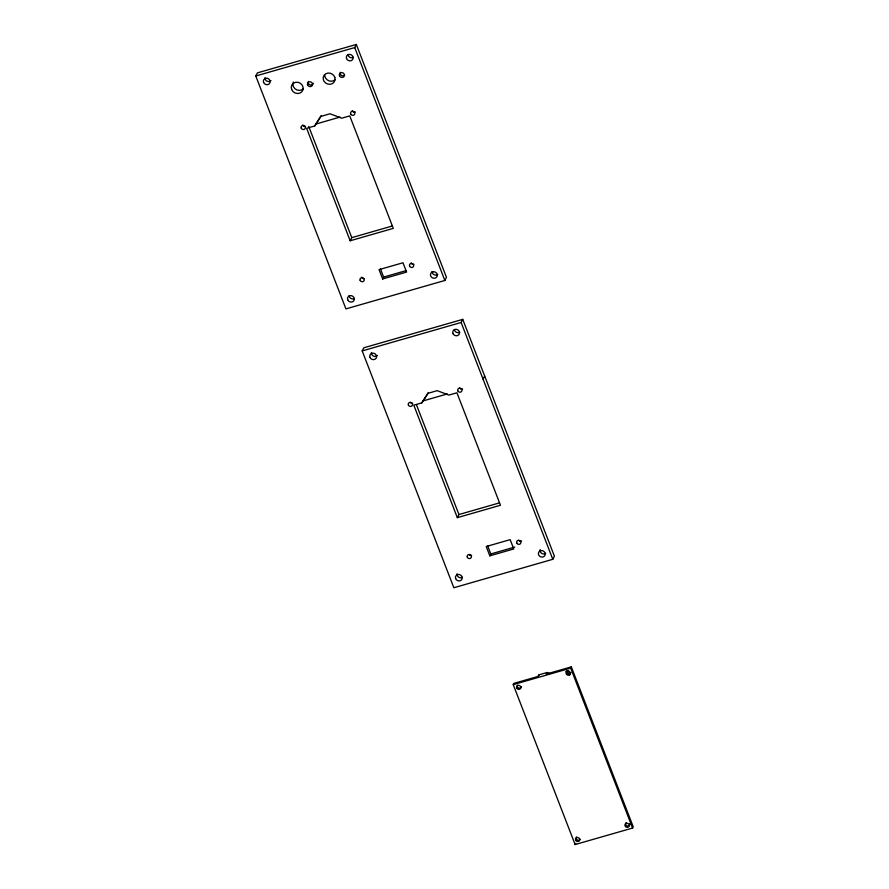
<?xml version="1.0" encoding="UTF-8"?>
<svg xmlns="http://www.w3.org/2000/svg" width="889" height="889" viewBox="0 0 889 889"><rect width="100%" height="100%" fill="white"/><g stroke="black" fill="none" stroke-linecap="round" stroke-linejoin="round"><path stroke-width="1.33" d="M255.776 75.998L257.399 72.876L356.322 44.45L446.467 277.346L444.856 280.468L345.932 308.894L255.776 75.998L354.711 47.573L356.322 44.45M314.673 125.982L320.918 116.403L330.041 113.781L341.709 118.204L349.755 115.892L393.294 228.384L350.166 240.775L306.627 128.294L314.673 125.982L321.196 115.592M350.166 240.775L351.777 237.652L392.293 226.006M382.659 278.957L406.595 272.078L402.984 262.766L379.047 269.645L382.659 278.957L383.626 277.079L406.229 270.589M362.19 350.922L363.801 347.788L462.736 319.362L554.403 556.181L552.791 559.303L453.857 587.74L362.19 350.922L461.124 322.485L462.736 319.362M421.842 402.861L428.087 393.282L437.21 390.66L448.878 395.083L456.924 392.771L500.463 505.263L457.335 517.654L413.796 405.173L421.842 402.861L428.365 392.471M483.071 379.203L484.683 376.08M457.335 517.654L458.946 514.531L499.462 502.885M489.828 555.836L513.764 548.957L510.153 539.645L486.227 546.524L489.828 555.836L490.795 553.958L514.731 547.079M547.046 672.517L546.235 674.084L571.316 666.872L633.224 826.792L632.568 828.048L575.127 844.55L513.231 684.63L513.875 683.385L538.245 676.385L539.045 674.818L547.046 672.517L549.635 673.506M566.782 674.162L568.482 670.851L569.982 674.729M513.231 684.63L570.671 668.128L571.316 666.872M575.127 844.55L575.772 843.305M537.656 676.951L539.045 674.818M315.639 124.104L340.098 117.07M422.808 400.983L447.278 393.949M565.871 671.606L568.482 670.851M354.711 47.573L444.856 280.468M461.124 322.485L552.791 559.303M570.671 668.128L632.568 828.048M380.47 268.934L383.626 277.079M487.639 545.813L490.795 553.958M308.739 126.46L351.777 237.652M416.408 404.628L458.946 514.531M354.5 298.482A3.467 3.178 27.3 0 1 349.121 295.793M413.93 264.289A2.167 1.978 27.3 0 1 411.185 262.922M355.4 111.992A2.167 1.978 27.3 0 1 352.244 110.625M305.572 126.349A2.167 1.978 27.3 0 1 302.827 124.982M353.333 57.263A3.467 3.178 27.3 0 1 347.955 54.585M271.012 80.577A3.467 3.178 27.3 0 1 265.011 77.587M363.923 278.59A2.167 1.978 27.3 0 1 361.723 277.135M437.788 274.412A3.467 3.178 27.3 0 1 432.454 273.145L432.154 272.334A3.467 3.178 27.3 0 1 432.076 271.489M303.438 88.644A6.079 5.556 27.3 0 1 293.381 82.032M335.031 79.788A6.079 5.556 27.3 0 1 325.618 78.121L324.996 76.732A6.079 5.556 27.3 0 1 324.763 75.254M344.665 75.132A2.6 2.378 27.3 0 1 340.365 72.298M313.306 83.199A2.6 2.378 27.3 0 1 310.039 84.9A2.6 2.378 27.3 0 1 308.45 81.477M580.206 839.238A2.167 1.978 27.3 0 1 577.139 839.905A2.167 1.978 27.3 0 1 576.617 836.882M629.745 823.558A2.167 1.978 27.3 0 1 625.945 825.048L625.7 824.559A2.167 1.978 27.3 0 1 626.134 822.614M521.465 686.586A2.167 1.978 27.3 0 1 518.754 688.008A2.167 1.978 27.3 0 1 517.431 685.152M570.905 672.517A2.167 1.978 27.3 0 1 569.949 673.695L569.438 673.884A2.167 1.978 27.3 0 1 567.015 672.829L566.793 672.328A2.167 1.978 27.3 0 1 566.96 670.806M462.436 577.317A3.467 3.178 27.3 0 1 457.079 573.794M521.599 540.957A2.167 1.978 27.3 0 1 518.62 540.279M462.569 388.871A2.167 1.978 27.3 0 1 459.635 387.993M412.74 403.228A2.167 1.978 27.3 0 1 410.262 402.339M459.746 332.186A3.467 3.178 27.3 0 1 454.368 329.497M377.425 355.489A3.467 3.178 27.3 0 1 371.424 352.511M471.637 555.381A2.167 1.978 27.3 0 1 469.159 554.492M545.713 553.258A3.467 3.178 27.3 0 1 540.39 551.991L540.09 551.18A3.467 3.178 27.3 0 1 540.168 549.513M626.401 823.347L625.9 823.547A2.167 1.978 27.3 0 0 625.056 825.803L625.3 826.303A2.167 1.978 27.3 0 0 628.101 827.148A2.167 1.978 27.3 0 0 629.034 824.636A2.167 1.978 27.3 0 0 626.401 823.347M569.304 674.951L568.793 675.129A2.167 1.978 27.3 0 1 566.371 674.084L566.149 673.584A2.167 1.978 27.3 0 1 567.404 671.217A2.167 1.978 27.3 0 1 570.093 672.384A2.167 1.978 27.3 0 1 569.304 674.951M433.143 271.79L432.31 272.023A3.467 3.178 27.3 0 0 430.543 275.457L430.843 276.268A3.467 3.178 27.3 0 0 435.166 278.068A3.467 3.178 27.3 0 0 437.132 274.257A3.467 3.178 27.3 0 0 433.143 271.79M541.079 550.635L540.234 550.858A3.467 3.178 27.3 0 0 538.478 554.303L538.778 555.114A3.467 3.178 27.3 0 0 543.101 556.914A3.467 3.178 27.3 0 0 545.057 553.102A3.467 3.178 27.3 0 0 541.079 550.635M334.853 77.532L334.242 76.132A6.079 5.556 27.3 0 0 323.385 79.854L324.007 81.255A6.079 5.556 27.3 0 0 334.853 77.532M347.71 299.76A3.467 3.178 27.3 0 0 353.533 301.071A3.467 3.178 27.3 0 0 351.455 295.693A3.467 3.178 27.3 0 0 347.71 299.76M350.855 114.248A2.167 1.978 27.3 0 0 354.544 114.403A2.167 1.978 27.3 0 0 352.622 111.292A2.167 1.978 27.3 0 0 350.855 114.248M301.215 128.105A2.167 1.978 27.3 0 0 304.86 128.927A2.167 1.978 27.3 0 0 303.56 125.56A2.167 1.978 27.3 0 0 301.215 128.105M409.573 266.044A2.167 1.978 27.3 0 0 413.218 266.867A2.167 1.978 27.3 0 0 411.918 263.511A2.167 1.978 27.3 0 0 409.573 266.044M346.543 58.552A3.467 3.178 27.3 0 0 352.377 59.863A3.467 3.178 27.3 0 0 350.288 54.485A3.467 3.178 27.3 0 0 346.543 58.552M263.577 82.388A3.467 3.178 27.3 0 0 269.4 83.699A3.467 3.178 27.3 0 0 267.322 78.321A3.467 3.178 27.3 0 0 263.577 82.388M360.112 280.257A2.167 1.978 27.3 0 0 363.757 281.08A2.167 1.978 27.3 0 0 362.456 277.724A2.167 1.978 27.3 0 0 360.112 280.257M291.625 89.467A6.079 5.556 27.3 0 0 301.827 91.767A6.079 5.556 27.3 0 0 298.182 82.355A6.079 5.556 27.3 0 0 291.625 89.467M339.498 75.709A2.6 2.378 27.3 0 0 343.865 76.698A2.6 2.378 27.3 0 0 342.298 72.665A2.6 2.378 27.3 0 0 339.498 75.709M307.583 84.888A2.6 2.378 27.3 0 0 311.95 85.866A2.6 2.378 27.3 0 0 310.394 81.832A2.6 2.378 27.3 0 0 307.583 84.888M575.628 840.094A2.167 1.978 27.3 0 0 579.261 840.916A2.167 1.978 27.3 0 0 577.961 837.56A2.167 1.978 27.3 0 0 575.628 840.094M516.731 687.942A2.167 1.978 27.3 0 0 520.365 688.764A2.167 1.978 27.3 0 0 519.065 685.397A2.167 1.978 27.3 0 0 516.731 687.942M455.646 578.595A3.467 3.178 27.3 0 0 461.469 579.917A3.467 3.178 27.3 0 0 459.391 574.538A3.467 3.178 27.3 0 0 455.646 578.595M458.024 391.127A2.167 1.978 27.3 0 0 461.713 391.282A2.167 1.978 27.3 0 0 459.791 388.171A2.167 1.978 27.3 0 0 458.024 391.127M408.384 404.984A2.167 1.978 27.3 0 0 412.029 405.806A2.167 1.978 27.3 0 0 410.729 402.439A2.167 1.978 27.3 0 0 408.384 404.984M516.742 542.923A2.167 1.978 27.3 0 0 520.387 543.746A2.167 1.978 27.3 0 0 519.087 540.379A2.167 1.978 27.3 0 0 516.742 542.923M452.957 333.464A3.467 3.178 27.3 0 0 458.78 334.775A3.467 3.178 27.3 0 0 456.702 329.397A3.467 3.178 27.3 0 0 452.957 333.464M369.98 357.3A3.467 3.178 27.3 0 0 375.814 358.623A3.467 3.178 27.3 0 0 373.736 353.244A3.467 3.178 27.3 0 0 369.98 357.3M467.281 557.136A2.167 1.978 27.3 0 0 470.926 557.959A2.167 1.978 27.3 0 0 469.625 554.592A2.167 1.978 27.3 0 0 467.281 557.136"/></g></svg>
